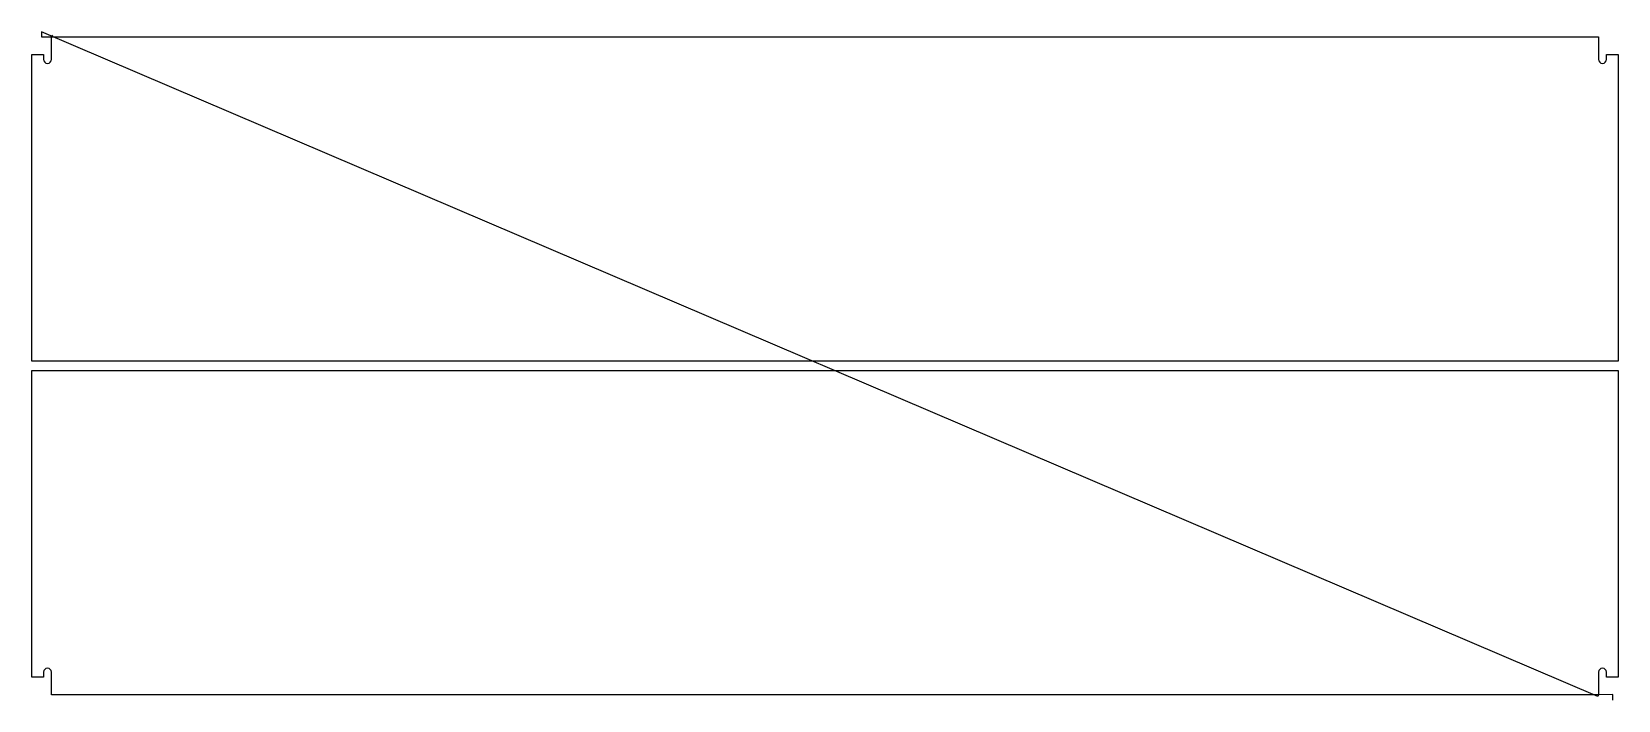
# Model space of a CAD drawing. Header units: metres. Extents: x 8 to 4431, y -7 to 1856.
import ezdxf

# ---------------------------------------------------------------- set-up
doc = ezdxf.new("R2010")
doc.units = ezdxf.units.M

msp = doc.modelspace()

# ---------------------------------------------------------------- linework, layer by layer
at = {"layer": 'TOOL_0'}
for p, q in [((4373.76, 3.213), (35.214, 1856.186)), ((35.214, 1856.186), (35.214, 1842.287)), ((35.214, 1842.287), (63, 1842)), ((63, 1842), (66.743, 1846.4)), ((63, 1842), (4376, 1842)), ((63, 1779), (63, 1842)), ((4376, 1842), (4376, 1779)), ((8, 938), (8, 1793)), ((8, 1793), (41, 1793)), ((41, 1793), (41, 1779)), ((4398, 1779), (4398, 1793)), ((4398, 1793), (4431, 1793)), ((4431, 1793), (4431, 938)), ((4431, 938), (8, 938)), ((8, 57.001), (8, 912.001)), ((8, 912.001), (4431, 912.001)), ((4431, 912.001), (4431, 57.001)), ((41, 57.001), (8, 57.001)), ((41, 71.001), (41, 57.001)), ((63, 8.001), (63, 71.001)), ((4376, 71.001), (4376, 8.001)), ((4398, 57.001), (4398, 71.001)), ((4431, 57.001), (4398, 57.001)), ((4376, 8.001), (63, 8.001)), ((4376, 8.001), (4373.76, 3.213)), ((4416.17, 8.246), (4376, 8.001)), ((4416.17, -7.42), (4416.17, 8.246))]:
    msp.add_line(p, q, dxfattribs=at)
for centre, start, end in [((52, 1779), 180, 0), ((4387, 1779), 180, 0), ((52, 71.001), 0, 180), ((4387, 71.001), 0, 180)]:
    msp.add_arc(centre, 11, start, end, dxfattribs=at)

doc.saveas('drawing.dxf')
